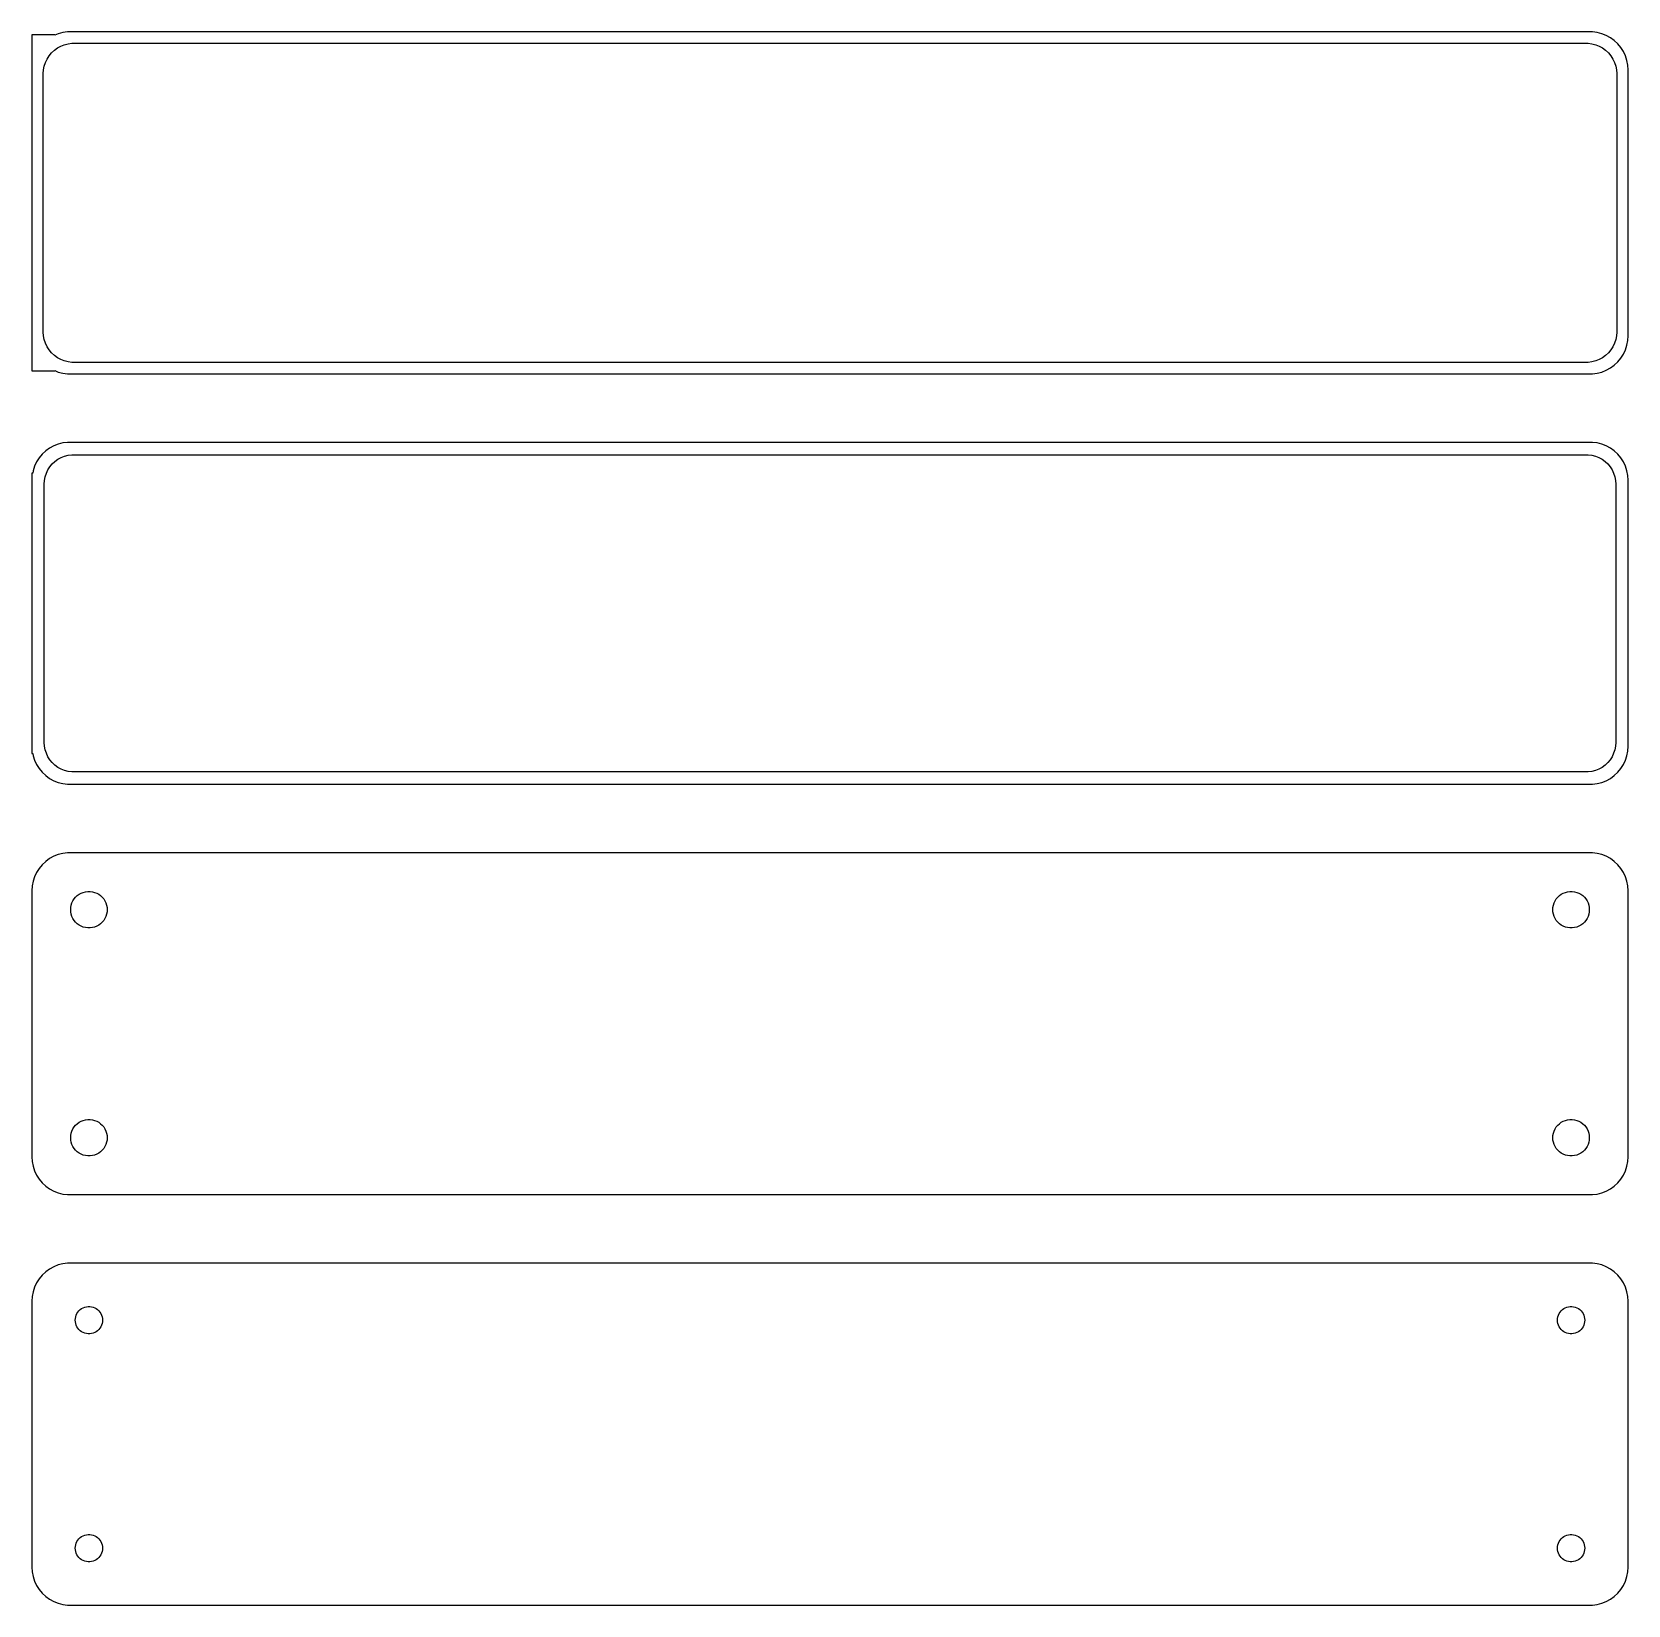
# Model space of a CAD drawing. Header units: metres. Extents: x -105 to 105, y 140 to 346.
import ezdxf

# ---------------------------------------------------------------- set-up
doc = ezdxf.new("R2010")
doc.units = ezdxf.units.M

msp = doc.modelspace()

# ---------------------------------------------------------------- linework, layer by layer
for p, q in [((-102, 346.115), (-105, 346.115)), ((-105, 346.115), (-105, 301.885)), ((-101.545, 346.255), (-102, 346.075)), ((-102, 346.075), (-102, 346.115)), ((-101.643, 344.377), (-101.203, 344.619)), ((-100.937, 346.411), (-101.545, 346.255)), ((-101.203, 344.619), (-100.736, 344.804)), ((-100.314, 346.49), (-100.937, 346.411)), ((-100.736, 344.804), (-100.25, 344.929)), ((100.314, 346.49), (-100.314, 346.49)), ((-100.25, 344.929), (-99.7512, 344.992)), ((-99.7512, 344.992), (99.7512, 344.992)), ((99.7512, 344.992), (100.25, 344.929)), ((100.25, 344.929), (100.736, 344.804)), ((100.937, 346.411), (100.314, 346.49)), ((100.736, 344.804), (101.203, 344.619)), ((101.545, 346.255), (100.937, 346.411)), ((101.203, 344.619), (101.643, 344.377)), ((102.129, 346.024), (101.545, 346.255)), ((102.679, 345.722), (102.129, 346.024)), ((103.187, 345.353), (102.679, 345.722)), ((103.645, 344.923), (103.187, 345.353)), ((104.045, 344.439), (103.645, 344.923)), ((104.382, 343.909), (104.045, 344.439)), ((-103.374, 341.995), (-103.219, 342.472)), ((-103.219, 342.472), (-103.005, 342.927)), ((-103.005, 342.927), (-102.736, 343.351)), ((-102.736, 343.351), (-102.416, 343.738)), ((-102.416, 343.738), (-102.05, 344.082)), ((-102.05, 344.082), (-101.643, 344.377)), ((101.643, 344.377), (102.05, 344.082)), ((102.05, 344.082), (102.416, 343.738)), ((102.416, 343.738), (102.736, 343.351)), ((102.736, 343.351), (103.005, 342.927)), ((103.005, 342.927), (103.219, 342.472)), ((103.219, 342.472), (103.374, 341.995)), ((104.649, 343.341), (104.382, 343.909)), ((104.843, 342.743), (104.649, 343.341)), ((104.961, 342.127), (104.843, 342.743)), ((-103.5, 341), (-103.468, 341.501)), ((-103.5, 307), (-103.5, 341)), ((-103.468, 341.501), (-103.374, 341.995)), ((103.374, 341.995), (103.468, 341.501)), ((103.468, 341.501), (103.5, 341)), ((103.5, 341), (103.5, 307)), ((105, 341.5), (104.961, 342.127)), ((105, 306.5), (105, 341.5)), ((-103.468, 306.499), (-103.5, 307)), ((103.5, 307), (103.468, 306.499)), ((-103.374, 306.005), (-103.468, 306.499)), ((-103.219, 305.528), (-103.374, 306.005)), ((-103.005, 305.073), (-103.219, 305.528)), ((-102.736, 304.649), (-103.005, 305.073)), ((-102.416, 304.262), (-102.736, 304.649)), ((102.736, 304.649), (102.416, 304.262)), ((103.005, 305.073), (102.736, 304.649)), ((103.219, 305.528), (103.005, 305.073)), ((103.374, 306.005), (103.219, 305.528)), ((103.468, 306.499), (103.374, 306.005)), ((104.382, 304.091), (104.649, 304.659)), ((104.649, 304.659), (104.843, 305.257)), ((104.843, 305.257), (104.961, 305.873)), ((104.961, 305.873), (105, 306.5)), ((-102.05, 303.918), (-102.416, 304.262)), ((-101.643, 303.623), (-102.05, 303.918)), ((-101.203, 303.381), (-101.643, 303.623)), ((-100.736, 303.196), (-101.203, 303.381)), ((-100.25, 303.071), (-100.736, 303.196)), ((-99.7512, 303.008), (-100.25, 303.071)), ((99.7512, 303.008), (-99.7512, 303.008)), ((100.25, 303.071), (99.7512, 303.008)), ((100.736, 303.196), (100.25, 303.071)), ((101.203, 303.381), (100.736, 303.196)), ((101.643, 303.623), (101.203, 303.381)), ((102.05, 303.918), (101.643, 303.623)), ((102.416, 304.262), (102.05, 303.918)), ((102.679, 302.278), (103.187, 302.647)), ((103.187, 302.647), (103.645, 303.077)), ((103.645, 303.077), (104.045, 303.561)), ((104.045, 303.561), (104.382, 304.091)), ((-105, 301.885), (-102, 301.885)), ((-102, 301.885), (-102, 301.925)), ((-102, 301.925), (-101.545, 301.745)), ((-101.545, 301.745), (-100.937, 301.589)), ((-100.937, 301.589), (-100.314, 301.51)), ((-100.314, 301.51), (100.314, 301.51)), ((100.314, 301.51), (100.937, 301.589)), ((100.937, 301.589), (101.545, 301.745)), ((101.545, 301.745), (102.129, 301.976)), ((102.129, 301.976), (102.679, 302.278)), ((-102.129, 292.024), (-102.679, 291.722)), ((-101.545, 292.255), (-102.129, 292.024)), ((-100.937, 292.411), (-101.545, 292.255)), ((-100.314, 292.49), (-100.937, 292.411)), ((100.314, 292.49), (-100.314, 292.49)), ((100.937, 292.411), (100.314, 292.49)), ((101.545, 292.255), (100.937, 292.411)), ((102.129, 292.024), (101.545, 292.255)), ((102.679, 291.722), (102.129, 292.024)), ((-104.382, 289.909), (-104.649, 289.341)), ((-104.045, 290.439), (-104.382, 289.909)), ((-103.645, 290.923), (-104.045, 290.439)), ((-103.187, 291.353), (-103.645, 290.923)), ((-102.679, 291.722), (-103.187, 291.353)), ((-102.323, 289.651), (-101.969, 289.984)), ((-101.969, 289.984), (-101.575, 290.27)), ((-101.575, 290.27), (-101.149, 290.504)), ((-101.149, 290.504), (-100.697, 290.683)), ((-100.697, 290.683), (-100.226, 290.804)), ((-100.226, 290.804), (-99.7432, 290.865)), ((-99.7432, 290.865), (99.7432, 290.865)), ((99.7432, 290.865), (100.226, 290.804)), ((100.226, 290.804), (100.697, 290.683)), ((100.697, 290.683), (101.149, 290.504)), ((101.149, 290.504), (101.575, 290.27)), ((101.575, 290.27), (101.969, 289.984)), ((101.969, 289.984), (102.323, 289.651)), ((103.187, 291.353), (102.679, 291.722)), ((103.645, 290.923), (103.187, 291.353)), ((104.045, 290.439), (103.645, 290.923)), ((104.382, 289.909), (104.045, 290.439)), ((104.649, 289.341), (104.382, 289.909)), ((-104.9, 288.444), (-105, 288.444)), ((-105, 288.444), (-105, 251.556)), ((-104.843, 288.743), (-104.9, 288.444)), ((-104.649, 289.341), (-104.843, 288.743)), ((-103.342, 287.485), (-103.251, 287.963)), ((-103.251, 287.963), (-103.101, 288.426)), ((-103.101, 288.426), (-102.894, 288.866)), ((-102.894, 288.866), (-102.633, 289.276)), ((-102.633, 289.276), (-102.323, 289.651)), ((102.323, 289.651), (102.633, 289.276)), ((102.633, 289.276), (102.894, 288.866)), ((102.894, 288.866), (103.101, 288.426)), ((103.101, 288.426), (103.251, 287.963)), ((103.251, 287.963), (103.342, 287.485)), ((104.843, 288.743), (104.649, 289.341)), ((104.961, 288.127), (104.843, 288.743)), ((105, 287.5), (104.961, 288.127)), ((-103.373, 287), (-103.342, 287.485)), ((-103.373, 253), (-103.373, 287)), ((103.342, 287.485), (103.373, 287)), ((103.373, 287), (103.373, 253)), ((105, 252.5), (105, 287.5)), ((-103.342, 252.515), (-103.373, 253)), ((-103.251, 252.037), (-103.342, 252.515)), ((-103.101, 251.574), (-103.251, 252.037)), ((103.251, 252.037), (103.101, 251.574)), ((103.342, 252.515), (103.251, 252.037)), ((103.373, 253), (103.342, 252.515)), ((104.961, 251.873), (105, 252.5)), ((-105, 251.556), (-104.9, 251.556)), ((-104.9, 251.556), (-104.843, 251.257)), ((-104.843, 251.257), (-104.649, 250.659)), ((-104.649, 250.659), (-104.382, 250.091)), ((-104.382, 250.091), (-104.045, 249.561)), ((-102.894, 251.134), (-103.101, 251.574)), ((-102.633, 250.724), (-102.894, 251.134)), ((-102.323, 250.349), (-102.633, 250.724)), ((-101.969, 250.016), (-102.323, 250.349)), ((-101.575, 249.73), (-101.969, 250.016)), ((101.969, 250.016), (101.575, 249.73)), ((102.323, 250.349), (101.969, 250.016)), ((102.633, 250.724), (102.323, 250.349)), ((102.894, 251.134), (102.633, 250.724)), ((103.101, 251.574), (102.894, 251.134)), ((104.045, 249.561), (104.382, 250.091)), ((104.382, 250.091), (104.649, 250.659)), ((104.649, 250.659), (104.843, 251.257)), ((104.843, 251.257), (104.961, 251.873)), ((-104.045, 249.561), (-103.645, 249.077)), ((-103.645, 249.077), (-103.187, 248.647)), ((-103.187, 248.647), (-102.679, 248.278)), ((-102.679, 248.278), (-102.129, 247.976)), ((-102.129, 247.976), (-101.545, 247.745)), ((-101.149, 249.496), (-101.575, 249.73)), ((-100.697, 249.317), (-101.149, 249.496)), ((-100.226, 249.196), (-100.697, 249.317)), ((-99.7432, 249.135), (-100.226, 249.196)), ((99.7432, 249.135), (-99.7432, 249.135)), ((100.226, 249.196), (99.7432, 249.135)), ((100.697, 249.317), (100.226, 249.196)), ((101.149, 249.496), (100.697, 249.317)), ((101.575, 249.73), (101.149, 249.496)), ((101.545, 247.745), (102.129, 247.976)), ((102.129, 247.976), (102.679, 248.278)), ((102.679, 248.278), (103.187, 248.647)), ((103.187, 248.647), (103.645, 249.077)), ((103.645, 249.077), (104.045, 249.561)), ((-101.545, 247.745), (-100.937, 247.589)), ((-100.937, 247.589), (-100.314, 247.51)), ((-100.314, 247.51), (100.314, 247.51)), ((100.314, 247.51), (100.937, 247.589)), ((100.937, 247.589), (101.545, 247.745)), ((-103.187, 237.353), (-103.645, 236.923)), ((-102.679, 237.722), (-103.187, 237.353)), ((-102.129, 238.024), (-102.679, 237.722)), ((-101.545, 238.255), (-102.129, 238.024)), ((-100.937, 238.411), (-101.545, 238.255)), ((-100.314, 238.49), (-100.937, 238.411)), ((100.314, 238.49), (-100.314, 238.49)), ((100.937, 238.411), (100.314, 238.49)), ((101.545, 238.255), (100.937, 238.411)), ((102.129, 238.024), (101.545, 238.255)), ((102.679, 237.722), (102.129, 238.024)), ((103.187, 237.353), (102.679, 237.722)), ((103.645, 236.923), (103.187, 237.353)), ((-104.649, 235.341), (-104.843, 234.743)), ((-104.382, 235.909), (-104.649, 235.341)), ((-104.045, 236.439), (-104.382, 235.909)), ((-103.645, 236.923), (-104.045, 236.439)), ((104.045, 236.439), (103.645, 236.923)), ((104.382, 235.909), (104.045, 236.439)), ((104.649, 235.341), (104.382, 235.909)), ((104.843, 234.743), (104.649, 235.341)), ((-104.961, 234.127), (-105, 233.5)), ((-105, 233.5), (-105, 198.5)), ((-104.843, 234.743), (-104.961, 234.127)), ((-98.786, 233.026), (-98.5219, 233.172)), ((-98.5219, 233.172), (-98.2416, 233.283)), ((-98.2416, 233.283), (-97.9497, 233.357)), ((-97.9497, 233.357), (-97.6507, 233.395)), ((-97.6507, 233.395), (-97.3493, 233.395)), ((-97.3493, 233.395), (-97.0503, 233.357)), ((-97.0503, 233.357), (-96.7584, 233.283)), ((-96.7584, 233.283), (-96.4781, 233.172)), ((-96.4781, 233.172), (-96.214, 233.026)), ((96.214, 233.026), (96.4781, 233.172)), ((96.4781, 233.172), (96.7584, 233.283)), ((96.7584, 233.283), (97.0503, 233.357)), ((97.0503, 233.357), (97.3493, 233.395)), ((97.3493, 233.395), (97.6507, 233.395)), ((97.6507, 233.395), (97.9497, 233.357)), ((97.9497, 233.357), (98.2416, 233.283)), ((98.2416, 233.283), (98.5219, 233.172)), ((98.5219, 233.172), (98.786, 233.026)), ((104.961, 234.127), (104.843, 234.743)), ((105, 233.5), (104.961, 234.127)), ((105, 198.5), (105, 233.5)), ((-99.9, 231), (-99.8811, 231.301)), ((-99.8811, 230.699), (-99.9, 231)), ((-99.8811, 231.301), (-99.8246, 231.597)), ((-99.8246, 231.597), (-99.7315, 231.883)), ((-99.7315, 231.883), (-99.6031, 232.156)), ((-99.6031, 232.156), (-99.4416, 232.411)), ((-99.4416, 232.411), (-99.2495, 232.643)), ((-99.2495, 232.643), (-99.0298, 232.849)), ((-99.0298, 232.849), (-98.786, 233.026)), ((-96.214, 233.026), (-95.9702, 232.849)), ((-95.9702, 232.849), (-95.7505, 232.643)), ((-95.7505, 232.643), (-95.5583, 232.411)), ((-95.5583, 232.411), (-95.3969, 232.156)), ((-95.3969, 232.156), (-95.2685, 231.883)), ((-95.2685, 231.883), (-95.1754, 231.597)), ((-95.1754, 231.597), (-95.1189, 231.301)), ((-95.1189, 231.301), (-95.1, 231)), ((-95.1, 231), (-95.1189, 230.699)), ((95.1, 231), (95.1189, 231.301)), ((95.1189, 230.699), (95.1, 231)), ((95.1189, 231.301), (95.1754, 231.597)), ((95.1754, 231.597), (95.2685, 231.883)), ((95.2685, 231.883), (95.3969, 232.156)), ((95.3969, 232.156), (95.5583, 232.411)), ((95.5583, 232.411), (95.7505, 232.643)), ((95.7505, 232.643), (95.9702, 232.849)), ((95.9702, 232.849), (96.214, 233.026)), ((98.786, 233.026), (99.0298, 232.849)), ((99.0298, 232.849), (99.2495, 232.643)), ((99.2495, 232.643), (99.4416, 232.411)), ((99.4416, 232.411), (99.6031, 232.156)), ((99.6031, 232.156), (99.7315, 231.883)), ((99.7315, 231.883), (99.8246, 231.597)), ((99.8246, 231.597), (99.8811, 231.301)), ((99.8811, 231.301), (99.9, 231)), ((99.9, 231), (99.8811, 230.699)), ((-99.8246, 230.403), (-99.8811, 230.699)), ((-99.7315, 230.117), (-99.8246, 230.403)), ((-99.6031, 229.844), (-99.7315, 230.117)), ((-99.4416, 229.589), (-99.6031, 229.844)), ((-99.2495, 229.357), (-99.4416, 229.589)), ((-99.0298, 229.151), (-99.2495, 229.357)), ((-98.786, 228.974), (-99.0298, 229.151)), ((-98.5219, 228.828), (-98.786, 228.974)), ((-96.214, 228.974), (-96.4781, 228.828)), ((-95.9702, 229.151), (-96.214, 228.974)), ((-95.7505, 229.357), (-95.9702, 229.151)), ((-95.5583, 229.589), (-95.7505, 229.357)), ((-95.3969, 229.844), (-95.5583, 229.589)), ((-95.2685, 230.117), (-95.3969, 229.844)), ((-95.1754, 230.403), (-95.2685, 230.117)), ((-95.1189, 230.699), (-95.1754, 230.403)), ((95.1754, 230.403), (95.1189, 230.699)), ((95.2685, 230.117), (95.1754, 230.403)), ((95.3969, 229.844), (95.2685, 230.117)), ((95.5583, 229.589), (95.3969, 229.844)), ((95.7505, 229.357), (95.5583, 229.589)), ((95.9702, 229.151), (95.7505, 229.357)), ((96.214, 228.974), (95.9702, 229.151)), ((96.4781, 228.828), (96.214, 228.974)), ((98.786, 228.974), (98.5219, 228.828)), ((99.0298, 229.151), (98.786, 228.974)), ((99.2495, 229.357), (99.0298, 229.151)), ((99.4416, 229.589), (99.2495, 229.357)), ((99.6031, 229.844), (99.4416, 229.589)), ((99.7315, 230.117), (99.6031, 229.844)), ((99.8246, 230.403), (99.7315, 230.117)), ((99.8811, 230.699), (99.8246, 230.403)), ((-98.2416, 228.717), (-98.5219, 228.828)), ((-97.9497, 228.643), (-98.2416, 228.717)), ((-97.6507, 228.605), (-97.9497, 228.643)), ((-97.3493, 228.605), (-97.6507, 228.605)), ((-97.0503, 228.643), (-97.3493, 228.605)), ((-96.7584, 228.717), (-97.0503, 228.643)), ((-96.4781, 228.828), (-96.7584, 228.717)), ((96.7584, 228.717), (96.4781, 228.828)), ((97.0503, 228.643), (96.7584, 228.717)), ((97.3493, 228.605), (97.0503, 228.643)), ((97.6507, 228.605), (97.3493, 228.605)), ((97.9497, 228.643), (97.6507, 228.605)), ((98.2416, 228.717), (97.9497, 228.643)), ((98.5219, 228.828), (98.2416, 228.717)), ((-99.8246, 201.597), (-99.7315, 201.883)), ((-99.7315, 201.883), (-99.6031, 202.156)), ((-99.6031, 202.156), (-99.4416, 202.411)), ((-99.4416, 202.411), (-99.2495, 202.643)), ((-99.2495, 202.643), (-99.0298, 202.849)), ((-99.0298, 202.849), (-98.786, 203.026)), ((-98.786, 203.026), (-98.5219, 203.172)), ((-98.5219, 203.172), (-98.2416, 203.283)), ((-98.2416, 203.283), (-97.9497, 203.357)), ((-97.9497, 203.357), (-97.6507, 203.395)), ((-97.6507, 203.395), (-97.3493, 203.395)), ((-97.3493, 203.395), (-97.0503, 203.357)), ((-97.0503, 203.357), (-96.7584, 203.283)), ((-96.7584, 203.283), (-96.4781, 203.172)), ((-96.4781, 203.172), (-96.214, 203.026)), ((-96.214, 203.026), (-95.9702, 202.849)), ((-95.9702, 202.849), (-95.7505, 202.643)), ((-95.7505, 202.643), (-95.5583, 202.411)), ((-95.5583, 202.411), (-95.3969, 202.156)), ((-95.3969, 202.156), (-95.2685, 201.883)), ((-95.2685, 201.883), (-95.1754, 201.597)), ((95.1754, 201.597), (95.2685, 201.883)), ((95.2685, 201.883), (95.3969, 202.156)), ((95.3969, 202.156), (95.5583, 202.411)), ((95.5583, 202.411), (95.7505, 202.643)), ((95.7505, 202.643), (95.9702, 202.849)), ((95.9702, 202.849), (96.214, 203.026)), ((96.214, 203.026), (96.4781, 203.172)), ((96.4781, 203.172), (96.7584, 203.283)), ((96.7584, 203.283), (97.0503, 203.357)), ((97.0503, 203.357), (97.3493, 203.395)), ((97.3493, 203.395), (97.6507, 203.395)), ((97.6507, 203.395), (97.9497, 203.357)), ((97.9497, 203.357), (98.2416, 203.283)), ((98.2416, 203.283), (98.5219, 203.172)), ((98.5219, 203.172), (98.786, 203.026)), ((98.786, 203.026), (99.0298, 202.849)), ((99.0298, 202.849), (99.2495, 202.643)), ((99.2495, 202.643), (99.4416, 202.411)), ((99.4416, 202.411), (99.6031, 202.156)), ((99.6031, 202.156), (99.7315, 201.883)), ((99.7315, 201.883), (99.8246, 201.597)), ((-99.9, 201), (-99.8811, 201.301)), ((-99.8811, 200.699), (-99.9, 201)), ((-99.8811, 201.301), (-99.8246, 201.597)), ((-99.8246, 200.403), (-99.8811, 200.699)), ((-99.7315, 200.117), (-99.8246, 200.403)), ((-99.6031, 199.844), (-99.7315, 200.117)), ((-99.4416, 199.589), (-99.6031, 199.844)), ((-99.2495, 199.357), (-99.4416, 199.589)), ((-95.5583, 199.589), (-95.7505, 199.357)), ((-95.3969, 199.844), (-95.5583, 199.589)), ((-95.2685, 200.117), (-95.3969, 199.844)), ((-95.1754, 200.403), (-95.2685, 200.117)), ((-95.1754, 201.597), (-95.1189, 201.301)), ((-95.1189, 200.699), (-95.1754, 200.403)), ((-95.1189, 201.301), (-95.1, 201)), ((-95.1, 201), (-95.1189, 200.699)), ((95.1, 201), (95.1189, 201.301)), ((95.1189, 200.699), (95.1, 201)), ((95.1189, 201.301), (95.1754, 201.597)), ((95.1754, 200.403), (95.1189, 200.699)), ((95.2685, 200.117), (95.1754, 200.403)), ((95.3969, 199.844), (95.2685, 200.117)), ((95.5583, 199.589), (95.3969, 199.844)), ((95.7505, 199.357), (95.5583, 199.589)), ((99.4416, 199.589), (99.2495, 199.357)), ((99.6031, 199.844), (99.4416, 199.589)), ((99.7315, 200.117), (99.6031, 199.844)), ((99.8246, 200.403), (99.7315, 200.117)), ((99.8246, 201.597), (99.8811, 201.301)), ((99.8811, 200.699), (99.8246, 200.403)), ((99.8811, 201.301), (99.9, 201)), ((99.9, 201), (99.8811, 200.699)), ((-105, 198.5), (-104.961, 197.873)), ((-104.961, 197.873), (-104.843, 197.257)), ((-99.0298, 199.151), (-99.2495, 199.357)), ((-98.786, 198.974), (-99.0298, 199.151)), ((-98.5219, 198.828), (-98.786, 198.974)), ((-98.2416, 198.717), (-98.5219, 198.828)), ((-97.9497, 198.643), (-98.2416, 198.717)), ((-97.6507, 198.605), (-97.9497, 198.643)), ((-97.3493, 198.605), (-97.6507, 198.605)), ((-97.0503, 198.643), (-97.3493, 198.605)), ((-96.7584, 198.717), (-97.0503, 198.643)), ((-96.4781, 198.828), (-96.7584, 198.717)), ((-96.214, 198.974), (-96.4781, 198.828)), ((-95.9702, 199.151), (-96.214, 198.974)), ((-95.7505, 199.357), (-95.9702, 199.151)), ((95.9702, 199.151), (95.7505, 199.357)), ((96.214, 198.974), (95.9702, 199.151)), ((96.4781, 198.828), (96.214, 198.974)), ((96.7584, 198.717), (96.4781, 198.828)), ((97.0503, 198.643), (96.7584, 198.717)), ((97.3493, 198.605), (97.0503, 198.643)), ((97.6507, 198.605), (97.3493, 198.605)), ((97.9497, 198.643), (97.6507, 198.605)), ((98.2416, 198.717), (97.9497, 198.643)), ((98.5219, 198.828), (98.2416, 198.717)), ((98.786, 198.974), (98.5219, 198.828)), ((99.0298, 199.151), (98.786, 198.974)), ((99.2495, 199.357), (99.0298, 199.151)), ((104.843, 197.257), (104.961, 197.873)), ((104.961, 197.873), (105, 198.5)), ((-104.843, 197.257), (-104.649, 196.659)), ((-104.649, 196.659), (-104.382, 196.091)), ((-104.382, 196.091), (-104.045, 195.561)), ((-104.045, 195.561), (-103.645, 195.077)), ((103.645, 195.077), (104.045, 195.561)), ((104.045, 195.561), (104.382, 196.091)), ((104.382, 196.091), (104.649, 196.659)), ((104.649, 196.659), (104.843, 197.257)), ((-103.645, 195.077), (-103.187, 194.647)), ((-103.187, 194.647), (-102.679, 194.278)), ((-102.679, 194.278), (-102.129, 193.976)), ((-102.129, 193.976), (-101.545, 193.745)), ((-101.545, 193.745), (-100.937, 193.589)), ((-100.937, 193.589), (-100.314, 193.51)), ((-100.314, 193.51), (100.314, 193.51)), ((100.314, 193.51), (100.937, 193.589)), ((100.937, 193.589), (101.545, 193.745)), ((101.545, 193.745), (102.129, 193.976)), ((102.129, 193.976), (102.679, 194.278)), ((102.679, 194.278), (103.187, 194.647)), ((103.187, 194.647), (103.645, 195.077)), ((-103.645, 182.923), (-104.045, 182.439)), ((-103.187, 183.353), (-103.645, 182.923)), ((-102.679, 183.722), (-103.187, 183.353)), ((-102.129, 184.024), (-102.679, 183.722)), ((-101.545, 184.255), (-102.129, 184.024)), ((-100.937, 184.411), (-101.545, 184.255)), ((-100.314, 184.49), (-100.937, 184.411)), ((100.314, 184.49), (-100.314, 184.49)), ((100.937, 184.411), (100.314, 184.49)), ((101.545, 184.255), (100.937, 184.411)), ((102.129, 184.024), (101.545, 184.255)), ((102.679, 183.722), (102.129, 184.024)), ((103.187, 183.353), (102.679, 183.722)), ((103.645, 182.923), (103.187, 183.353)), ((104.045, 182.439), (103.645, 182.923)), ((-104.843, 180.743), (-104.961, 180.127)), ((-104.649, 181.341), (-104.843, 180.743)), ((-104.382, 181.909), (-104.649, 181.341)), ((-104.045, 182.439), (-104.382, 181.909)), ((104.382, 181.909), (104.045, 182.439)), ((104.649, 181.341), (104.382, 181.909)), ((104.843, 180.743), (104.649, 181.341)), ((104.961, 180.127), (104.843, 180.743)), ((-104.961, 180.127), (-105, 179.5)), ((-105, 179.5), (-105, 144.5)), ((-98.6474, 178.387), (-98.4645, 178.52)), ((-98.4645, 178.52), (-98.2664, 178.629)), ((-98.2664, 178.629), (-98.0562, 178.712)), ((-98.0562, 178.712), (-97.8373, 178.768)), ((-97.8373, 178.768), (-97.613, 178.796)), ((-97.613, 178.796), (-97.387, 178.796)), ((-97.387, 178.796), (-97.1627, 178.768)), ((-97.1627, 178.768), (-96.9438, 178.712)), ((-96.9438, 178.712), (-96.7336, 178.629)), ((-96.7336, 178.629), (-96.5355, 178.52)), ((-96.5355, 178.52), (-96.3526, 178.387)), ((96.3526, 178.387), (96.5355, 178.52)), ((96.5355, 178.52), (96.7336, 178.629)), ((96.7336, 178.629), (96.9438, 178.712)), ((96.9438, 178.712), (97.1627, 178.768)), ((97.1627, 178.768), (97.387, 178.796)), ((97.387, 178.796), (97.613, 178.796)), ((97.613, 178.796), (97.8373, 178.768)), ((97.8373, 178.768), (98.0562, 178.712)), ((98.0562, 178.712), (98.2664, 178.629)), ((98.2664, 178.629), (98.4645, 178.52)), ((98.4645, 178.52), (98.6474, 178.387)), ((105, 179.5), (104.961, 180.127)), ((105, 144.5), (105, 179.5)), ((-99.3, 177), (-99.2858, 177.226)), ((-99.2858, 176.774), (-99.3, 177)), ((-99.2858, 177.226), (-99.2434, 177.448)), ((-99.2434, 176.552), (-99.2858, 176.774)), ((-99.2434, 177.448), (-99.1736, 177.663)), ((-99.1736, 176.337), (-99.2434, 176.552)), ((-99.1736, 177.663), (-99.0773, 177.867)), ((-99.0773, 177.867), (-98.9562, 178.058)), ((-98.9562, 178.058), (-98.8121, 178.232)), ((-98.8121, 178.232), (-98.6474, 178.387)), ((-96.3526, 178.387), (-96.1879, 178.232)), ((-96.1879, 178.232), (-96.0438, 178.058)), ((-96.0438, 178.058), (-95.9226, 177.867)), ((-95.9226, 177.867), (-95.8264, 177.663)), ((-95.8264, 177.663), (-95.7565, 177.448)), ((-95.7565, 176.552), (-95.8264, 176.337)), ((-95.7565, 177.448), (-95.7142, 177.226)), ((-95.7142, 176.774), (-95.7565, 176.552)), ((-95.7142, 177.226), (-95.7, 177)), ((-95.7, 177), (-95.7142, 176.774)), ((95.7, 177), (95.7142, 177.226)), ((95.7142, 176.774), (95.7, 177)), ((95.7142, 177.226), (95.7565, 177.448)), ((95.7565, 176.552), (95.7142, 176.774)), ((95.7565, 177.448), (95.8264, 177.663)), ((95.8264, 176.337), (95.7565, 176.552)), ((95.8264, 177.663), (95.9226, 177.867)), ((95.9226, 177.867), (96.0438, 178.058)), ((96.0438, 178.058), (96.1879, 178.232)), ((96.1879, 178.232), (96.3526, 178.387)), ((98.6474, 178.387), (98.8121, 178.232)), ((98.8121, 178.232), (98.9562, 178.058)), ((98.9562, 178.058), (99.0773, 177.867)), ((99.0773, 177.867), (99.1736, 177.663)), ((99.1736, 177.663), (99.2434, 177.448)), ((99.2434, 176.552), (99.1736, 176.337)), ((99.2434, 177.448), (99.2858, 177.226)), ((99.2858, 176.774), (99.2434, 176.552)), ((99.2858, 177.226), (99.3, 177)), ((99.3, 177), (99.2858, 176.774)), ((-99.0773, 176.133), (-99.1736, 176.337)), ((-98.9562, 175.942), (-99.0773, 176.133)), ((-98.8121, 175.768), (-98.9562, 175.942)), ((-98.6474, 175.613), (-98.8121, 175.768)), ((-98.4645, 175.48), (-98.6474, 175.613)), ((-98.2664, 175.371), (-98.4645, 175.48)), ((-98.0562, 175.288), (-98.2664, 175.371)), ((-97.8373, 175.232), (-98.0562, 175.288)), ((-97.613, 175.204), (-97.8373, 175.232)), ((-97.387, 175.204), (-97.613, 175.204)), ((-97.1627, 175.232), (-97.387, 175.204)), ((-96.9438, 175.288), (-97.1627, 175.232)), ((-96.7336, 175.371), (-96.9438, 175.288)), ((-96.5355, 175.48), (-96.7336, 175.371)), ((-96.3526, 175.613), (-96.5355, 175.48)), ((-96.1879, 175.768), (-96.3526, 175.613)), ((-96.0438, 175.942), (-96.1879, 175.768)), ((-95.9226, 176.133), (-96.0438, 175.942)), ((-95.8264, 176.337), (-95.9226, 176.133)), ((95.9226, 176.133), (95.8264, 176.337)), ((96.0438, 175.942), (95.9226, 176.133)), ((96.1879, 175.768), (96.0438, 175.942)), ((96.3526, 175.613), (96.1879, 175.768)), ((96.5355, 175.48), (96.3526, 175.613)), ((96.7336, 175.371), (96.5355, 175.48)), ((96.9438, 175.288), (96.7336, 175.371)), ((97.1627, 175.232), (96.9438, 175.288)), ((97.387, 175.204), (97.1627, 175.232)), ((97.613, 175.204), (97.387, 175.204)), ((97.8373, 175.232), (97.613, 175.204)), ((98.0562, 175.288), (97.8373, 175.232)), ((98.2664, 175.371), (98.0562, 175.288)), ((98.4645, 175.48), (98.2664, 175.371)), ((98.6474, 175.613), (98.4645, 175.48)), ((98.8121, 175.768), (98.6474, 175.613)), ((98.9562, 175.942), (98.8121, 175.768)), ((99.0773, 176.133), (98.9562, 175.942)), ((99.1736, 176.337), (99.0773, 176.133)), ((-99.3, 147), (-99.2858, 147.226)), ((-99.2858, 146.774), (-99.3, 147)), ((-99.2858, 147.226), (-99.2434, 147.448)), ((-99.2434, 147.448), (-99.1736, 147.663)), ((-99.1736, 147.663), (-99.0773, 147.867)), ((-99.0773, 147.867), (-98.9562, 148.058)), ((-98.9562, 148.058), (-98.8121, 148.232)), ((-98.8121, 148.232), (-98.6474, 148.387)), ((-98.6474, 148.387), (-98.4645, 148.52)), ((-98.4645, 148.52), (-98.2664, 148.629)), ((-98.2664, 148.629), (-98.0562, 148.712)), ((-98.0562, 148.712), (-97.8373, 148.768)), ((-97.8373, 148.768), (-97.613, 148.796)), ((-97.613, 148.796), (-97.387, 148.796)), ((-97.387, 148.796), (-97.1627, 148.768)), ((-97.1627, 148.768), (-96.9438, 148.712)), ((-96.9438, 148.712), (-96.7336, 148.629)), ((-96.7336, 148.629), (-96.5355, 148.52)), ((-96.5355, 148.52), (-96.3526, 148.387)), ((-96.3526, 148.387), (-96.1879, 148.232)), ((-96.1879, 148.232), (-96.0438, 148.058)), ((-96.0438, 148.058), (-95.9226, 147.867)), ((-95.9226, 147.867), (-95.8264, 147.663)), ((-95.8264, 147.663), (-95.7565, 147.448)), ((-95.7565, 147.448), (-95.7142, 147.226)), ((-95.7142, 147.226), (-95.7, 147)), ((-95.7, 147), (-95.7142, 146.774)), ((95.7, 147), (95.7142, 147.226)), ((95.7142, 146.774), (95.7, 147)), ((95.7142, 147.226), (95.7565, 147.448)), ((95.7565, 147.448), (95.8264, 147.663)), ((95.8264, 147.663), (95.9226, 147.867)), ((95.9226, 147.867), (96.0438, 148.058)), ((96.0438, 148.058), (96.1879, 148.232)), ((96.1879, 148.232), (96.3526, 148.387)), ((96.3526, 148.387), (96.5355, 148.52)), ((96.5355, 148.52), (96.7336, 148.629)), ((96.7336, 148.629), (96.9438, 148.712)), ((96.9438, 148.712), (97.1627, 148.768)), ((97.1627, 148.768), (97.387, 148.796)), ((97.387, 148.796), (97.613, 148.796)), ((97.613, 148.796), (97.8373, 148.768)), ((97.8373, 148.768), (98.0562, 148.712)), ((98.0562, 148.712), (98.2664, 148.629)), ((98.2664, 148.629), (98.4645, 148.52)), ((98.4645, 148.52), (98.6474, 148.387)), ((98.6474, 148.387), (98.8121, 148.232)), ((98.8121, 148.232), (98.9562, 148.058)), ((98.9562, 148.058), (99.0773, 147.867)), ((99.0773, 147.867), (99.1736, 147.663)), ((99.1736, 147.663), (99.2434, 147.448)), ((99.2434, 147.448), (99.2858, 147.226)), ((99.2858, 147.226), (99.3, 147)), ((99.3, 147), (99.2858, 146.774)), ((-99.2434, 146.552), (-99.2858, 146.774)), ((-99.1736, 146.337), (-99.2434, 146.552)), ((-99.0773, 146.133), (-99.1736, 146.337)), ((-98.9562, 145.942), (-99.0773, 146.133)), ((-98.8121, 145.768), (-98.9562, 145.942)), ((-98.6474, 145.613), (-98.8121, 145.768)), ((-98.4645, 145.48), (-98.6474, 145.613)), ((-98.2664, 145.371), (-98.4645, 145.48)), ((-98.0562, 145.288), (-98.2664, 145.371)), ((-97.8373, 145.232), (-98.0562, 145.288)), ((-97.613, 145.204), (-97.8373, 145.232)), ((-97.387, 145.204), (-97.613, 145.204)), ((-97.1627, 145.232), (-97.387, 145.204)), ((-96.9438, 145.288), (-97.1627, 145.232)), ((-96.7336, 145.371), (-96.9438, 145.288)), ((-96.5355, 145.48), (-96.7336, 145.371)), ((-96.3526, 145.613), (-96.5355, 145.48)), ((-96.1879, 145.768), (-96.3526, 145.613)), ((-96.0438, 145.942), (-96.1879, 145.768)), ((-95.9226, 146.133), (-96.0438, 145.942)), ((-95.8264, 146.337), (-95.9226, 146.133)), ((-95.7565, 146.552), (-95.8264, 146.337)), ((-95.7142, 146.774), (-95.7565, 146.552)), ((95.7565, 146.552), (95.7142, 146.774)), ((95.8264, 146.337), (95.7565, 146.552)), ((95.9226, 146.133), (95.8264, 146.337)), ((96.0438, 145.942), (95.9226, 146.133)), ((96.1879, 145.768), (96.0438, 145.942)), ((96.3526, 145.613), (96.1879, 145.768)), ((96.5355, 145.48), (96.3526, 145.613)), ((96.7336, 145.371), (96.5355, 145.48)), ((96.9438, 145.288), (96.7336, 145.371)), ((97.1627, 145.232), (96.9438, 145.288)), ((97.387, 145.204), (97.1627, 145.232)), ((97.613, 145.204), (97.387, 145.204)), ((97.8373, 145.232), (97.613, 145.204)), ((98.0562, 145.288), (97.8373, 145.232)), ((98.2664, 145.371), (98.0562, 145.288)), ((98.4645, 145.48), (98.2664, 145.371)), ((98.6474, 145.613), (98.4645, 145.48)), ((98.8121, 145.768), (98.6474, 145.613)), ((98.9562, 145.942), (98.8121, 145.768)), ((99.0773, 146.133), (98.9562, 145.942)), ((99.1736, 146.337), (99.0773, 146.133)), ((99.2434, 146.552), (99.1736, 146.337)), ((99.2858, 146.774), (99.2434, 146.552)), ((-105, 144.5), (-104.961, 143.873)), ((-104.961, 143.873), (-104.843, 143.257)), ((-104.843, 143.257), (-104.649, 142.659)), ((104.649, 142.659), (104.843, 143.257)), ((104.843, 143.257), (104.961, 143.873)), ((104.961, 143.873), (105, 144.5)), ((-104.649, 142.659), (-104.382, 142.091)), ((-104.382, 142.091), (-104.045, 141.561)), ((-104.045, 141.561), (-103.645, 141.077)), ((-103.645, 141.077), (-103.187, 140.647)), ((103.187, 140.647), (103.645, 141.077)), ((103.645, 141.077), (104.045, 141.561)), ((104.045, 141.561), (104.382, 142.091)), ((104.382, 142.091), (104.649, 142.659)), ((-103.187, 140.647), (-102.679, 140.278)), ((-102.679, 140.278), (-102.129, 139.976)), ((-102.129, 139.976), (-101.545, 139.745)), ((-101.545, 139.745), (-100.937, 139.589)), ((-100.937, 139.589), (-100.314, 139.51)), ((-100.314, 139.51), (100.314, 139.51)), ((100.314, 139.51), (100.937, 139.589)), ((100.937, 139.589), (101.545, 139.745)), ((101.545, 139.745), (102.129, 139.976)), ((102.129, 139.976), (102.679, 140.278)), ((102.679, 140.278), (103.187, 140.647))]:
    msp.add_line(p, q)

doc.saveas('drawing.dxf')
